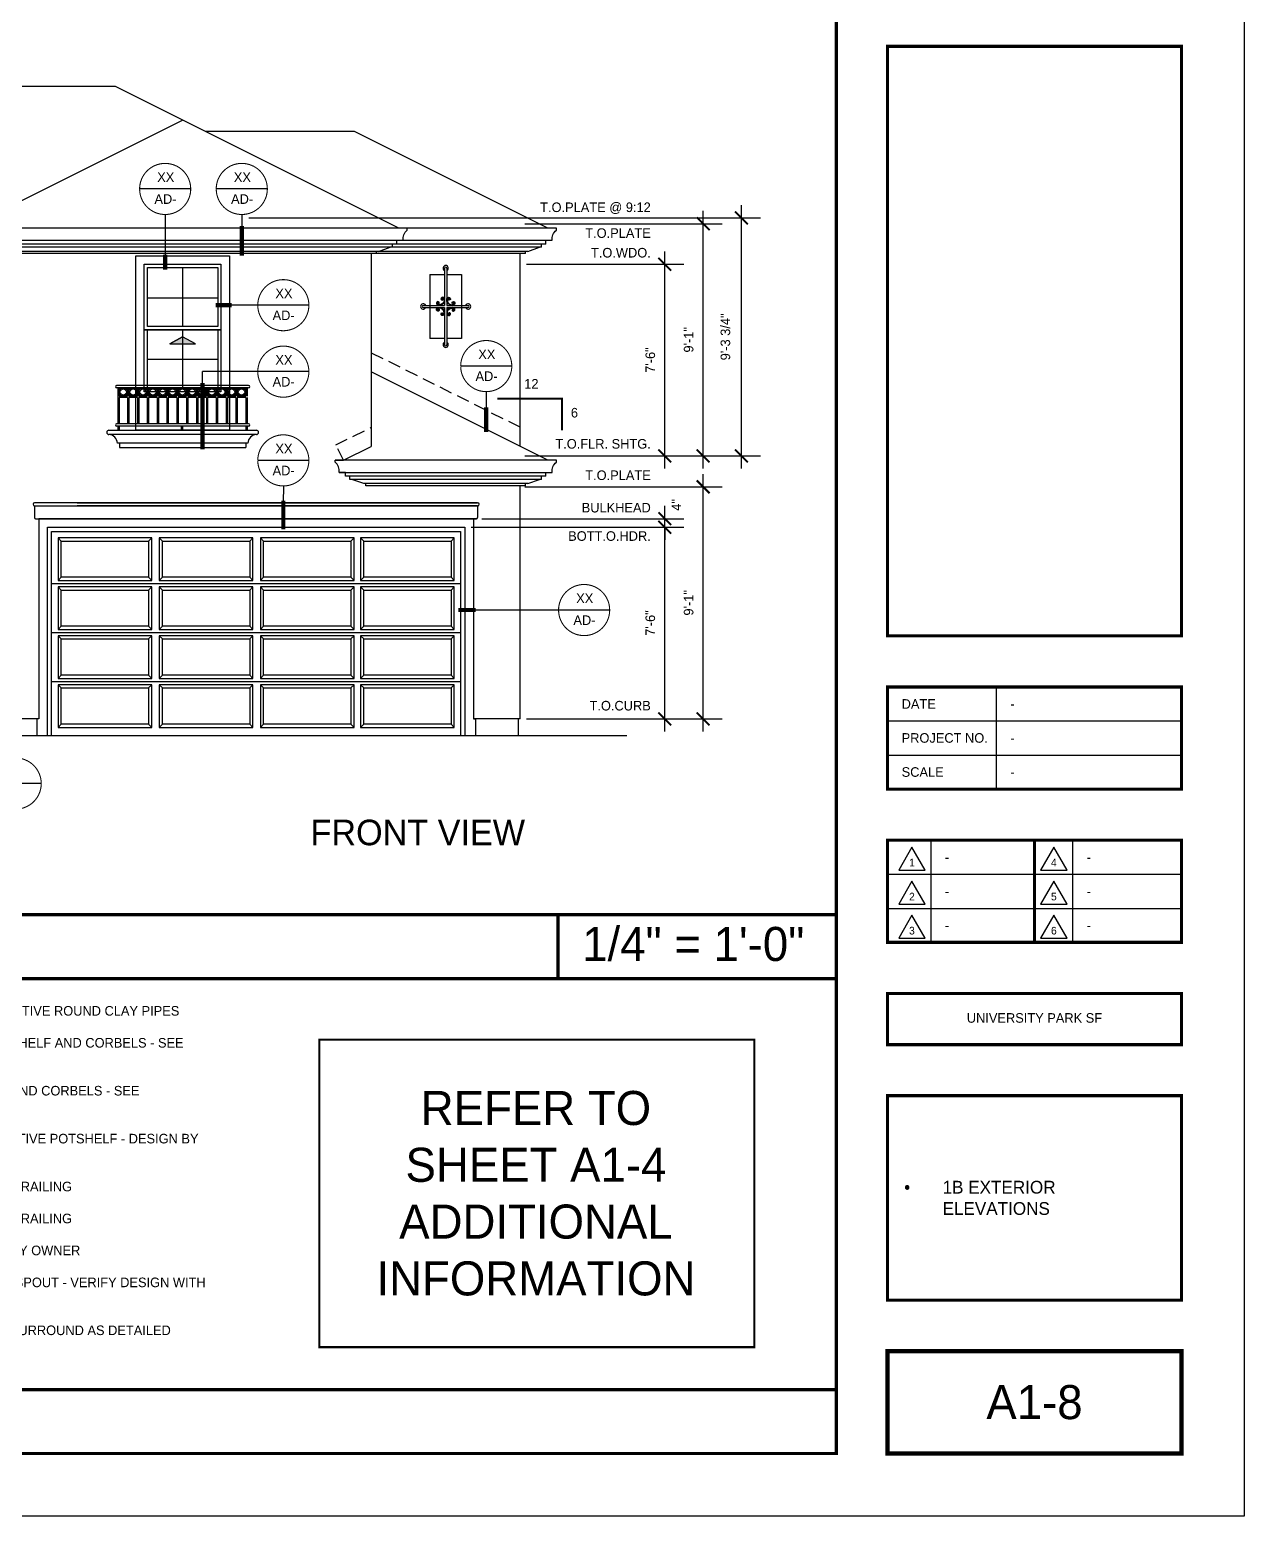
# Model space of a CAD drawing. Extents: x -1728 to 0, y -1152 to 0.
# Drawn here: x -570 to 0, y -1152 to -454 of the extents above; entities that cross this region are included whole.
import ezdxf
from ezdxf.enums import TextEntityAlignment as Align

# ---------------------------------------------------------------- set-up
doc = ezdxf.new("R2010")
doc.units = 0
doc.header["$LTSCALE"] = 48
doc.header["$MEASUREMENT"] = 0
doc.header["$PDMODE"] = 3
doc.header["$PDSIZE"] = -2
doc.linetypes.add('HIDDEN2', pattern=[0.1875, 0.125, -0.0625])
doc.layers.get('0').update_dxf_attribs({"linetype": 'CONTINUOUS'})
doc.layers.get('DEFPOINTS').update_dxf_attribs({"linetype": 'CONTINUOUS'})
for name, color, linetype in [('1EL-7', 7, 'CONTINUOUS'), ('A-DIMS', 3, 'CONTINUOUS'), ('A-EXT ELEV', 7, 'CONTINUOUS'), ('A-EXT ELEV BALC', 113, 'CONTINUOUS'), ('A-EXT ELEV DR-WDO', 240, 'CONTINUOUS'), ('A-EXT ELEV TRIM', 42, 'CONTINUOUS'), ('A-SECT', 7, 'CONTINUOUS'), ('A-SYM-TEXT', 3, 'CONTINUOUS'), ('A-SYMTEXT', 2, 'CONTINUOUS'), ('A-TEXT', 3, 'CONTINUOUS'), ('EL-BASE', 1, 'CONTINUOUS'), ('TB-text', 3, 'CONTINUOUS')]:
    doc.layers.add(name, color=color, linetype=linetype)
doc.layers.add('24X36TB', color=7, linetype='CONTINUOUS', lineweight=30)
doc.styles.get("Standard").update_dxf_attribs({"font": 'ERASMD.TTF', "height": 4.5})
doc.dimstyles.new('ARCHITECTURE', dxfattribs={"dimscale": 48, "dimtxt": 0.18, "dimasz": 0.125, "dimexe": 0.1875, "dimexo": 0.0625, "dimgap": 0.09375, "dimtad": 1, "dimdec": 4, "dimzin": 3, "dimdsep": 46, "dimlunit": 4, "dimtxsty": 'Standard', "dimblk1": 'ARCHTICK', "dimblk2": 'ARCHTICK', "dimsah": 1, "dimcen": 0.09375, "dimdle": 0.125, "dimclrd": 1, "dimclre": 1, "dimclrt": 3, "dimadec": 0, "dimazin": 0, "dimtfac": 1, "dimtdec": 4, "dimtofl": 0, "dimtmove": 2, "dimatfit": 3, "dimldrblk": 'ARCHTICK', "dimfxl": 1, "dimfrac": 2, "dimtolj": 1, "dimtzin": 0, "dimarcsym": 0})

# ---------------------------------------------------------------- blocks, each defined once
blk = doc.blocks.new('01PSRV01')
at = {"color": 0, "linetype": 'ByBlock'}
blk.add_lwpolyline([(0, 0.5), (-0.433, -0.25), (0.433, -0.25)], close=True, dxfattribs=at)
blk.add_attdef('NUMBER', text='', height=0.25, dxfattribs=at).set_placement((0, 0), align=Align.MIDDLE)
blk = doc.blocks.new('A$C06A91398')
at = {"layer": '24X36TB'}
for p, q in [((495.62, 322.64), (495.62, 274.64)), ((444.62, 306.64), (582.62, 306.64)), ((444.62, 290.64), (582.62, 290.64)), ((444.62, 274.64), (582.62, 274.64)), ((464.92, 250.64), (464.92, 202.64)), ((531.53, 250.64), (531.53, 202.64)), ((444.62, 234.64), (582.62, 234.64)), ((444.62, 218.64), (582.62, 218.64))]:
    blk.add_line(p, q, dxfattribs=at)
blk.add_lwpolyline([(-1115.88, 1085.14), (612.12, 1085.14), (612.12, -66.86), (-1115.88, -66.86)], close=True, dxfattribs=at)
for points, const_width in [([(420.62, -37.36), (420.62, 1055.64), (-1055.88, 1055.64), (-1055.88, -37.36)], 1.5), ([(444.62, 346.64), (444.62, 623.52), (582.62, 623.52), (582.62, 346.64)], 1.5), ([(444.62, 274.64), (444.62, 322.64), (582.62, 322.64), (582.62, 274.64)], 1.5), ([(444.62, 202.64), (444.62, 250.64), (582.62, 250.64), (582.62, 202.64)], 1.5), ([(444.62, 178.64), (582.62, 178.64), (582.62, 154.64), (444.62, 154.64)], 1.5), ([(444.62, 34.64), (444.62, 130.64), (582.62, 130.64), (582.62, 34.64)], 1.5), ([(444.62, 10.64), (582.62, 10.64), (582.62, -37.36), (444.62, -37.36)], 2)]:
    blk.add_lwpolyline(points, close=True, dxfattribs=dict(at, const_width=const_width))
at = {"layer": '24X36TB', "const_width": 1.5}
blk.add_lwpolyline([(513.62, 250.64), (513.62, 202.64)], dxfattribs=at)
at = {"layer": 'TB-text', "xscale": 14.40000000000146, "yscale": 14.39999999999418, "zscale": 14.4}
for p, values in [((456.11, 240.17), {'NUMBER': '1'}), ((522.72, 240.17), {'NUMBER': '4'}), ((456.11, 224.17), {'NUMBER': '2'}), ((522.72, 224.17), {'NUMBER': '5'}), ((456.11, 208.17), {'NUMBER': '3'}), ((522.72, 208.17), {'NUMBER': '6'})]:
    blk.add_blockref('01PSRV01', p, dxfattribs=at).add_auto_attribs(values)
at = {"layer": 'TB-text', "char_height": 4.5, "width": 51, "attachment_point": 4}
for s, insert in [('{\\fEras Medium ITC|b0|i0|c0|p34;DATE}', (451.26, 314.64)), ('{\\fEras Medium ITC|b0|i0|c0|p34;PROJECT NO.}', (451.26, 298.64)), ('{\\fEras Medium ITC|b0|i0|c0|p34;SCALE}', (451.26, 282.64))]:
    blk.add_mtext(s, dxfattribs=dict(at, insert=insert))
blk = doc.blocks.new('A$C0BB72A21')
at = {"layer": 'A-EXT ELEV BALC'}
for p, q in [((31, 0), (-31, 0)), ((31, -1), (-31, -1)), ((-30.5, -1), (-30.5, -5.63)), ((-30.5, -5.63), (-30.5, -18)), ((-29.87, -1), (-29.87, -5)), ((-25.87, -5), (-29.87, -5)), ((-25.87, -5.63), (-29.87, -5.63)), ((-29.87, -5.63), (-29.87, -18)), ((-25.87, -1), (-25.87, -5)), ((-25.87, -5.63), (-25.87, -18)), ((-25.25, -1), (-25.25, -5)), ((-21.25, -5), (-25.25, -5)), ((-21.25, -5.63), (-25.25, -5.63)), ((-25.25, -5.63), (-25.25, -18)), ((-21.25, -1), (-21.25, -5)), ((-21.25, -1), (-21.25, -5)), ((-21.25, -5.63), (-21.25, -18)), ((-20.62, -1), (-20.62, -5)), ((-16.62, -5), (-20.62, -5)), ((-16.62, -5.63), (-20.62, -5.63)), ((-20.62, -5.63), (-20.62, -18)), ((-16.62, -1), (-16.62, -5)), ((-16.62, -1), (-16.62, -5)), ((-16.62, -5.63), (-16.62, -18)), ((-16, -1), (-16, -5)), ((-16, -1), (-16, -5)), ((-12, -5), (-16, -5)), ((-12, -5.63), (-16, -5.63)), ((-16, -5.63), (-16, -18)), ((-16, -5.63), (-16, -18)), ((-12, -1), (-12, -5)), ((-12, -1), (-12, -5)), ((-12, -5.63), (-12, -18)), ((-11.38, -1), (-11.38, -5)), ((-11.38, -1), (-11.38, -5)), ((-7.37, -5), (-11.38, -5)), ((-7.37, -5.63), (-11.38, -5.63)), ((-11.38, -5.63), (-11.38, -18)), ((-11.38, -5.63), (-11.38, -18)), ((-7.37, -1), (-7.37, -5)), ((-7.37, -1), (-7.37, -5)), ((-7.37, -5.63), (-7.37, -18)), ((-6.75, -1), (-6.75, -5)), ((-6.75, -1), (-6.75, -5)), ((-2.75, -5), (-6.75, -5)), ((-2.75, -5.63), (-6.75, -5.63)), ((-6.75, -5.63), (-6.75, -18)), ((-6.75, -5.63), (-6.75, -18)), ((-2.75, -1), (-2.75, -5)), ((-2.75, -1), (-2.75, -5)), ((-2.75, -5.63), (-2.75, -18)), ((-2.12, -1), (-2.12, -5)), ((-2.12, -1), (-2.12, -5)), ((1.88, -5), (-2.12, -5)), ((1.88, -5.63), (-2.12, -5.63)), ((-2.12, -5.63), (-2.12, -18)), ((-2.12, -5.63), (-2.12, -18)), ((1.88, -1), (1.88, -5)), ((1.88, -1), (1.88, -5)), ((1.88, -5.63), (1.88, -18)), ((2.5, -1), (2.5, -5)), ((2.5, -1), (2.5, -5)), ((6.5, -5), (2.5, -5)), ((6.5, -5.63), (2.5, -5.63)), ((2.5, -5.63), (2.5, -18)), ((2.5, -5.63), (2.5, -18)), ((6.5, -1), (6.5, -5)), ((6.5, -1), (6.5, -5)), ((6.5, -5.63), (6.5, -18)), ((7.12, -1), (7.12, -5)), ((7.12, -1), (7.12, -5)), ((11.13, -5), (7.12, -5)), ((11.13, -5.63), (7.12, -5.63)), ((7.12, -5.63), (7.12, -18)), ((7.12, -5.63), (7.12, -18)), ((11.13, -1), (11.13, -5)), ((11.13, -1), (11.13, -5)), ((11.13, -1), (11.13, -5)), ((11.13, -5.63), (11.13, -18)), ((11.13, -5.63), (11.13, -18)), ((11.75, -1), (11.75, -5)), ((11.75, -1), (11.75, -5)), ((15.75, -5), (11.75, -5)), ((15.75, -5.63), (11.75, -5.63)), ((11.75, -5.63), (11.75, -18)), ((11.75, -5.63), (11.75, -18)), ((15.75, -1), (15.75, -5)), ((15.75, -1), (15.75, -5)), ((15.75, -1), (15.75, -5)), ((15.75, -5.63), (15.75, -18)), ((15.75, -5.63), (15.75, -18)), ((16.38, -1), (16.38, -5)), ((16.38, -1), (16.38, -5)), ((20.38, -5), (16.38, -5)), ((20.38, -5.63), (16.38, -5.63)), ((16.38, -5.63), (16.38, -18)), ((16.38, -5.63), (16.38, -18)), ((20.38, -1), (20.38, -5)), ((20.38, -1), (20.38, -5)), ((20.38, -1), (20.38, -5)), ((20.38, -5.63), (20.38, -18)), ((21, -1), (21, -5)), ((21, -1), (21, -5)), ((25, -5), (21, -5)), ((25, -5.63), (21, -5.63)), ((21, -5.63), (21, -18)), ((21, -5.63), (21, -18)), ((25, -1), (25, -5)), ((25, -5.63), (25, -18)), ((25.62, -1), (25.62, -5)), ((25.62, -1), (25.62, -5)), ((25.62, -5.63), (25.62, -18)), ((25.62, -5.63), (25.62, -18)), ((29.63, -5), (25.62, -5)), ((29.63, -5.63), (25.62, -5.63)), ((29.63, -1), (29.63, -5)), ((29.63, -5.63), (29.63, -18)), ((30.25, -1), (30.25, -5)), ((30.25, -1), (30.25, -5)), ((30.25, -5.63), (30.25, -18)), ((30.25, -5.63), (30.25, -18)), ((-16, -8.12), (-16, -10.98)), ((-16, -11.69), (-16, -17.99)), ((31, -18), (-31, -18)), ((31, -19), (-31, -19)), ((-30.5, -19), (-30.5, -21)), ((-29.87, -19), (-29.87, -21)), ((18, -19), (-18, -19)), ((15, -19), (-15, -19)), ((-0.67, -19), (-0.67, -21)), ((-0.05, -19), (-0.05, -21)), ((29.63, -19), (29.63, -21)), ((30.25, -19), (30.25, -21)), ((-34.63, -21), (34.63, -21)), ((34.63, -23), (-34.63, -23)), ((30.63, -27), (-30.63, -27)), ((-29.63, -27), (-29.63, -29)), ((29.63, -27), (29.63, -29)), ((-29.63, -29), (29.63, -29))]:
    blk.add_line(p, q, dxfattribs=at)
for centre, radius in [((-27.87, -3), 2), ((-27.87, -3), 1.5), ((-23.25, -3), 2), ((-23.25, -3), 1.5), ((-18.62, -3), 2), ((-18.62, -3), 1.5), ((-14, -3), 2), ((-14, -3), 1.5), ((-9.37, -3), 2), ((-9.37, -3), 1.5), ((-4.75, -3), 2), ((-4.75, -3), 1.5), ((-0.12, -3), 2), ((-0.12, -3), 1.5), ((4.5, -3), 2), ((4.5, -3), 1.5), ((9.13, -3), 2), ((9.13, -3), 1.5), ((13.75, -3), 2), ((13.75, -3), 1.5), ((18.38, -3), 2), ((18.38, -3), 1.5), ((23, -3), 2), ((23, -3), 1.5), ((27.63, -3), 2), ((27.63, -3), 1.5)]:
    blk.add_circle(centre, radius, dxfattribs=at)
for centre, radius, start, end in [((-31, -0.5), 0.5, 90, 270), ((31, -0.5), 0.5, 270, 90), ((-31, -18.5), 0.5, 90, 270), ((31, -18.5), 0.5, 270, 90), ((-34.63, -22), 1, 90, 270), ((-34.73, -27.1), 4.1, 1.43558, 88.56442), ((34.73, -27.1), 4.1, 91.43558, 178.56442), ((34.63, -22), 1, 270, 90)]:
    blk.add_arc(centre, radius, start, end, dxfattribs=at)
blk = doc.blocks.new('A$C4E281F30')
at = {"layer": 'A-EXT ELEV DR-WDO'}
for p, q in [((-191, -5), (-191, -25)), ((-147, -5), (-191, -5)), ((-191, -5), (-189.5, -6.5)), ((-189.5, -6.5), (-148.5, -6.5)), ((-189.5, -23.5), (-189.5, -6.5)), ((-147, -5), (-148.5, -6.5)), ((-148.5, -6.5), (-148.5, -23.5)), ((-147, -25), (-147, -5)), ((-143.5, -5), (-143.5, -25)), ((-99.5, -5), (-143.5, -5)), ((-143.5, -5), (-142, -6.5)), ((-142, -6.5), (-101, -6.5)), ((-142, -23.5), (-142, -6.5)), ((-99.5, -5), (-101, -6.5)), ((-101, -6.5), (-101, -23.5)), ((-99.5, -25), (-99.5, -5)), ((-96, -5), (-96, -25)), ((-52, -5), (-96, -5)), ((-96, -5), (-94.5, -6.5)), ((-94.5, -6.5), (-53.5, -6.5)), ((-94.5, -23.5), (-94.5, -6.5)), ((-52, -5), (-53.5, -6.5)), ((-53.5, -6.5), (-53.5, -23.5)), ((-52, -25), (-52, -5)), ((-49, -5), (-49, -25)), ((-5, -5), (-49, -5)), ((-49, -5), (-47.5, -6.5)), ((-47.5, -6.5), (-6.5, -6.5)), ((-47.5, -23.5), (-47.5, -6.5)), ((-5, -5), (-6.5, -6.5)), ((-6.5, -6.5), (-6.5, -23.5)), ((-5, -25), (-5, -5)), ((-194, -26.5), (-5, -26.5)), ((-191, -25), (-189.5, -23.5)), ((-191, -25), (-147, -25)), ((-148.5, -23.5), (-189.5, -23.5)), ((-147, -25), (-148.5, -23.5)), ((-143.5, -25), (-142, -23.5)), ((-143.5, -25), (-99.5, -25)), ((-101, -23.5), (-142, -23.5)), ((-99.5, -25), (-101, -23.5)), ((-96, -25), (-94.5, -23.5)), ((-96, -25), (-52, -25)), ((-53.5, -23.5), (-94.5, -23.5)), ((-52, -25), (-53.5, -23.5)), ((-49, -25), (-47.5, -23.5)), ((-49, -25), (-5, -25)), ((-6.5, -23.5), (-47.5, -23.5)), ((-5, -25), (-6.5, -23.5)), ((-5, -26.5), (-2, -26.5)), ((-191, -28), (-191, -48)), ((-147, -28), (-191, -28)), ((-191, -28), (-189.5, -29.5)), ((-189.5, -29.5), (-148.5, -29.5)), ((-189.5, -46.5), (-189.5, -29.5)), ((-147, -28), (-148.5, -29.5)), ((-148.5, -29.5), (-148.5, -46.5)), ((-147, -48), (-147, -28)), ((-143.5, -28), (-143.5, -48)), ((-99.5, -28), (-143.5, -28)), ((-143.5, -28), (-142, -29.5)), ((-142, -29.5), (-101, -29.5)), ((-142, -46.5), (-142, -29.5)), ((-99.5, -28), (-101, -29.5)), ((-101, -29.5), (-101, -46.5)), ((-99.5, -48), (-99.5, -28)), ((-96, -28), (-96, -48)), ((-52, -28), (-96, -28)), ((-96, -28), (-94.5, -29.5)), ((-94.5, -29.5), (-53.5, -29.5)), ((-94.5, -46.5), (-94.5, -29.5)), ((-52, -28), (-53.5, -29.5)), ((-53.5, -29.5), (-53.5, -46.5)), ((-52, -48), (-52, -28)), ((-49, -28), (-49, -48)), ((-5, -28), (-49, -28)), ((-49, -28), (-47.5, -29.5)), ((-47.5, -29.5), (-6.5, -29.5)), ((-47.5, -46.5), (-47.5, -29.5)), ((-5, -28), (-6.5, -29.5)), ((-6.5, -29.5), (-6.5, -46.5)), ((-5, -48), (-5, -28)), ((-191, -48), (-189.5, -46.5)), ((-191, -48), (-147, -48)), ((-148.5, -46.5), (-189.5, -46.5)), ((-147, -48), (-148.5, -46.5)), ((-143.5, -48), (-142, -46.5)), ((-143.5, -48), (-99.5, -48)), ((-101, -46.5), (-142, -46.5)), ((-99.5, -48), (-101, -46.5)), ((-96, -48), (-94.5, -46.5)), ((-96, -48), (-52, -48)), ((-53.5, -46.5), (-94.5, -46.5)), ((-52, -48), (-53.5, -46.5)), ((-49, -48), (-47.5, -46.5)), ((-49, -48), (-5, -48)), ((-6.5, -46.5), (-47.5, -46.5)), ((-5, -48), (-6.5, -46.5)), ((-194, -49.5), (-5, -49.5)), ((-191, -51), (-191, -71)), ((-147, -51), (-191, -51)), ((-191, -51), (-189.5, -52.5)), ((-189.5, -52.5), (-148.5, -52.5)), ((-189.5, -69.5), (-189.5, -52.5)), ((-147, -51), (-148.5, -52.5)), ((-148.5, -52.5), (-148.5, -69.5)), ((-147, -71), (-147, -51)), ((-143.5, -51), (-143.5, -71)), ((-99.5, -51), (-143.5, -51)), ((-143.5, -51), (-142, -52.5)), ((-142, -52.5), (-101, -52.5)), ((-142, -69.5), (-142, -52.5)), ((-99.5, -51), (-101, -52.5)), ((-101, -52.5), (-101, -69.5)), ((-99.5, -71), (-99.5, -51)), ((-96, -51), (-96, -71)), ((-52, -51), (-96, -51)), ((-96, -51), (-94.5, -52.5)), ((-94.5, -52.5), (-53.5, -52.5)), ((-94.5, -69.5), (-94.5, -52.5)), ((-52, -51), (-53.5, -52.5)), ((-53.5, -52.5), (-53.5, -69.5)), ((-52, -71), (-52, -51)), ((-49, -51), (-49, -71)), ((-5, -51), (-49, -51)), ((-49, -51), (-47.5, -52.5)), ((-47.5, -52.5), (-6.5, -52.5)), ((-47.5, -69.5), (-47.5, -52.5)), ((-5, -51), (-6.5, -52.5)), ((-6.5, -52.5), (-6.5, -69.5)), ((-5, -49.5), (-2, -49.5)), ((-5, -71), (-5, -51)), ((-191, -71), (-189.5, -69.5)), ((-148.5, -69.5), (-189.5, -69.5)), ((-147, -71), (-148.5, -69.5)), ((-143.5, -71), (-142, -69.5)), ((-101, -69.5), (-142, -69.5)), ((-99.5, -71), (-101, -69.5)), ((-96, -71), (-94.5, -69.5)), ((-53.5, -69.5), (-94.5, -69.5)), ((-52, -71), (-53.5, -69.5)), ((-49, -71), (-47.5, -69.5)), ((-6.5, -69.5), (-47.5, -69.5)), ((-5, -71), (-6.5, -69.5)), ((-194, -72.5), (-5, -72.5)), ((-191, -71), (-147, -71)), ((-191, -74), (-191, -94)), ((-147, -74), (-191, -74)), ((-191, -74), (-189.5, -75.5)), ((-189.5, -75.5), (-148.5, -75.5)), ((-189.5, -92.5), (-189.5, -75.5)), ((-147, -74), (-148.5, -75.5)), ((-148.5, -75.5), (-148.5, -92.5)), ((-147, -94), (-147, -74)), ((-143.5, -71), (-99.5, -71)), ((-143.5, -74), (-143.5, -94)), ((-99.5, -74), (-143.5, -74)), ((-143.5, -74), (-142, -75.5)), ((-142, -75.5), (-101, -75.5)), ((-142, -92.5), (-142, -75.5)), ((-99.5, -74), (-101, -75.5)), ((-101, -75.5), (-101, -92.5)), ((-99.5, -94), (-99.5, -74)), ((-96, -71), (-52, -71)), ((-96, -74), (-96, -94)), ((-52, -74), (-96, -74)), ((-96, -74), (-94.5, -75.5)), ((-94.5, -75.5), (-53.5, -75.5)), ((-94.5, -92.5), (-94.5, -75.5)), ((-52, -74), (-53.5, -75.5)), ((-53.5, -75.5), (-53.5, -92.5)), ((-52, -94), (-52, -74)), ((-49, -71), (-5, -71)), ((-49, -74), (-49, -94)), ((-5, -74), (-49, -74)), ((-49, -74), (-47.5, -75.5)), ((-49, -74), (-49, -94)), ((-5, -74), (-49, -74)), ((-49, -74), (-47.5, -75.5)), ((-47.5, -75.5), (-6.5, -75.5)), ((-47.5, -92.5), (-47.5, -75.5)), ((-47.5, -75.5), (-6.5, -75.5)), ((-47.5, -92.5), (-47.5, -75.5)), ((-5, -74), (-6.5, -75.5)), ((-5, -74), (-6.5, -75.5)), ((-6.5, -75.5), (-6.5, -92.5)), ((-6.5, -75.5), (-6.5, -92.5)), ((-5, -72.5), (-2, -72.5)), ((-5, -94), (-5, -74)), ((-5, -94), (-5, -74)), ((-191, -94), (-189.5, -92.5)), ((-191, -94), (-147, -94)), ((-148.5, -92.5), (-189.5, -92.5)), ((-147, -94), (-148.5, -92.5)), ((-143.5, -94), (-142, -92.5)), ((-143.5, -94), (-99.5, -94)), ((-101, -92.5), (-142, -92.5)), ((-99.5, -94), (-101, -92.5)), ((-96, -94), (-94.5, -92.5)), ((-96, -94), (-52, -94)), ((-53.5, -92.5), (-94.5, -92.5)), ((-52, -94), (-53.5, -92.5)), ((-49, -94), (-47.5, -92.5)), ((-49, -94), (-47.5, -92.5)), ((-49, -94), (-5, -94)), ((-49, -94), (-5, -94)), ((-6.5, -92.5), (-47.5, -92.5)), ((-6.5, -92.5), (-47.5, -92.5)), ((-5, -94), (-6.5, -92.5)), ((-5, -94), (-6.5, -92.5))]:
    blk.add_line(p, q, dxfattribs=at)
blk.add_lwpolyline([(-196, -98), (-196, 0), (0, 0), (0, -98)], dxfattribs=at)
blk.add_lwpolyline([(-194, -2), (-2, -2), (-2, -98), (-194, -98)], close=True, dxfattribs=at)
blk = doc.blocks.new('window_direction')
at = {"layer": 'A-SYMTEXT'}
blk.add_hatch(color=256, dxfattribs=at).paths.add_polyline_path([(6, 0), (0, 3.32), (-6, 0)])
at = {"layer": 'A-SYMTEXT', "color": 7}
blk.add_line((-6, 0), (0, 3.32), dxfattribs=at)
at = {"layer": 'A-SYMTEXT'}
blk.add_lwpolyline([(0, 3.32), (-6, 0), (6, 0)], close=True, dxfattribs=at)
blk = doc.blocks.new('_ARCHTICK')
at = {"color": 0, "linetype": 'ByBlock', "const_width": 0.15}
blk.add_lwpolyline([(-0.5, -0.5), (0.5, 0.5)], dxfattribs=at)
blk = doc.blocks.new('*D15')
at = {"layer": 'A-DIMS', "color": 1, "lineweight": -2}
for p, q in [((-254.05, -783.5), (-254.05, -662.53)), ((-337.8, -668.53), (-245.05, -668.53)), ((-336.92, -777.5), (-245.05, -777.5))]:
    blk.add_line(p, q, dxfattribs=at)
at = {"layer": 'DEFPOINTS', "color": 0}
for p in [(-340.8, -668.53), (-254.05, -668.53), (-339.92, -777.5)]:
    blk.add_point(p, dxfattribs=at)
at = {"layer": 'A-DIMS', "color": 1, "lineweight": -2, "xscale": 6, "yscale": 6, "zscale": 6}
for p, rotation in [((-254.05, -668.53), 90), ((-254.05, -777.5), 270)]:
    blk.add_blockref('_ARCHTICK', p, dxfattribs=dict(at, rotation=rotation))
at = {"layer": 'A-DIMS', "color": 3, "insert": (-260.84, -723.02), "char_height": 4.5, "attachment_point": 5, "rotation": 90}
blk.add_mtext('\\A1;9\'-1"', dxfattribs=at)
blk = doc.blocks.new('*D16')
at = {"layer": 'A-DIMS', "color": 1, "lineweight": -2}
for p, q in [((-254.05, -660), (-254.05, -539)), ((-337.8, -545), (-245.05, -545)), ((-337.8, -654), (-245.05, -654))]:
    blk.add_line(p, q, dxfattribs=at)
at = {"layer": 'DEFPOINTS', "color": 0}
for p in [(-340.8, -545), (-254.05, -545), (-340.8, -654)]:
    blk.add_point(p, dxfattribs=at)
at = {"layer": 'A-DIMS', "color": 1, "lineweight": -2, "xscale": 6, "yscale": 6, "zscale": 6}
for p, rotation in [((-254.05, -545), 90), ((-254.05, -654), 270)]:
    blk.add_blockref('_ARCHTICK', p, dxfattribs=dict(at, rotation=rotation))
at = {"layer": 'A-DIMS', "color": 3, "insert": (-260.84, -599.5), "char_height": 4.5, "attachment_point": 5, "rotation": 90}
blk.add_mtext('\\A1;9\'-1"', dxfattribs=at)
blk = doc.blocks.new('*D17')
at = {"layer": 'A-DIMS', "color": 1, "lineweight": -2}
for p, q in [((-272.05, -783.5), (-272.05, -681.5)), ((-336.92, -687.5), (-263.05, -687.5)), ((-336.92, -777.5), (-263.05, -777.5))]:
    blk.add_line(p, q, dxfattribs=at)
at = {"layer": 'DEFPOINTS', "color": 0}
for p in [(-339.92, -687.5), (-272.05, -687.5), (-339.92, -777.5)]:
    blk.add_point(p, dxfattribs=at)
at = {"layer": 'A-DIMS', "color": 1, "lineweight": -2, "xscale": 6, "yscale": 6, "zscale": 6}
for p, rotation in [((-272.05, -687.5), 90), ((-272.05, -777.5), 270)]:
    blk.add_blockref('_ARCHTICK', p, dxfattribs=dict(at, rotation=rotation))
at = {"layer": 'A-DIMS', "color": 3, "insert": (-278.84, -732.5), "char_height": 4.5, "attachment_point": 5, "rotation": 90}
blk.add_mtext('\\A1;7\'-6"', dxfattribs=at)
blk = doc.blocks.new('*D18')
at = {"layer": 'A-DIMS', "color": 1, "lineweight": -2}
for p, q in [((-272.05, -660), (-272.05, -558)), ((-336.92, -564), (-263.05, -564)), ((-336.92, -654), (-263.05, -654))]:
    blk.add_line(p, q, dxfattribs=at)
at = {"layer": 'DEFPOINTS', "color": 0}
for p in [(-339.92, -564), (-272.05, -564), (-339.92, -654)]:
    blk.add_point(p, dxfattribs=at)
at = {"layer": 'A-DIMS', "color": 1, "lineweight": -2, "xscale": 6, "yscale": 6, "zscale": 6}
for p, rotation in [((-272.05, -564), 90), ((-272.05, -654), 270)]:
    blk.add_blockref('_ARCHTICK', p, dxfattribs=dict(at, rotation=rotation))
at = {"layer": 'A-DIMS', "color": 3, "insert": (-278.84, -609), "char_height": 4.5, "attachment_point": 5, "rotation": 90}
blk.add_mtext('\\A1;7\'-6"', dxfattribs=at)
blk = doc.blocks.new('*D19')
at = {"layer": 'A-DIMS', "color": 1, "lineweight": -2}
for p, q in [((-236.05, -660), (-236.05, -536.25)), ((-467.27, -542.25), (-227.05, -542.25)), ((-319.8, -654), (-227.05, -654))]:
    blk.add_line(p, q, dxfattribs=at)
at = {"layer": 'DEFPOINTS', "color": 0}
for p in [(-470.27, -542.25), (-236.05, -542.25), (-322.8, -654)]:
    blk.add_point(p, dxfattribs=at)
at = {"layer": 'A-DIMS', "color": 1, "lineweight": -2, "xscale": 6, "yscale": 6, "zscale": 6}
for p, rotation in [((-236.05, -542.25), 90), ((-236.05, -654), 270)]:
    blk.add_blockref('_ARCHTICK', p, dxfattribs=dict(at, rotation=rotation))
at = {"layer": 'A-DIMS', "color": 3, "insert": (-243.58, -598.12), "char_height": 4.5, "attachment_point": 5, "rotation": 90}
blk.add_mtext('\\A1;9\'-3 3/4"', dxfattribs=at)
blk = doc.blocks.new('*D42')
at = {"layer": 'A-DIMS', "color": 1, "lineweight": -2}
for p, q in [((-357.92, -683.5), (-263.05, -683.5)), ((-272.05, -683.5), (-272.05, -677.5)), ((-362.92, -687.5), (-263.05, -687.5)), ((-272.05, -687.5), (-272.05, -693.5))]:
    blk.add_line(p, q, dxfattribs=at)
at = {"layer": 'DEFPOINTS', "color": 0}
for p in [(-360.92, -683.5), (-272.05, -683.5), (-365.92, -687.5)]:
    blk.add_point(p, dxfattribs=at)
at = {"layer": 'A-DIMS', "color": 1, "lineweight": -2, "xscale": 6, "yscale": 6, "zscale": 6}
for p, rotation in [((-272.05, -683.5), 270), ((-272.05, -687.5), 90)]:
    blk.add_blockref('_ARCHTICK', p, dxfattribs=dict(at, rotation=rotation))
at = {"layer": 'A-DIMS', "color": 3, "insert": (-266.64, -677.05), "char_height": 4.5, "attachment_point": 5, "rotation": 90}
blk.add_mtext('\\A1;4"', dxfattribs=at)

msp = doc.modelspace()

# ---------------------------------------------------------------- linework, layer by layer
at = {"layer": '1EL-7'}
for points in [[(-397.92126, -552.7588), (-394.92126, -552.7588, -0.256877768), (-392.9647, -547.9893), (-392.96752, -547.02786), (-396.92126, -547.02786)], [(-327.92126, -552.7588), (-324.92126, -552.7588, -0.256877768), (-322.9647, -547.9893), (-322.96752, -547.02786), (-326.92126, -547.02786)], [(-421.92126, -661.7588), (-424.92126, -661.7588, 0.256877768), (-426.87783, -656.9893), (-426.875, -656.02786), (-422.92126, -656.02786)], [(-327.92126, -661.7588), (-324.92126, -661.7588, -0.256877768), (-322.9647, -656.9893), (-322.96752, -656.02786), (-326.92126, -656.02786)]]:
    msp.add_lwpolyline(points, format="xyb", dxfattribs=at)
at = {"layer": '24X36TB', "const_width": 1.5}
for points in [[(-1668, -869.5), (-1074, -869.5), (-191.5, -869.5)], [(-322.20815, -899.5), (-322.20815, -869.5)], [(-1668, -899.5), (-1074, -899.5), (-191.5, -899.5)], [(-1668, -1092.5), (-1074, -1092.5), (-191.5, -1092.5)]]:
    msp.add_lwpolyline(points, dxfattribs=at)
at = {"layer": 'A-DIMS', "const_width": 1}
msp.add_lwpolyline([(-434.28031, -928.1646), (-229.97357, -928.1646), (-229.97357, -1072.6069), (-434.28031, -1072.6069)], close=True, dxfattribs=at)
at = {"layer": 'A-EXT ELEV'}
for p, q in [((-529.92126, -480.52786), (-806.42126, -480.52786)), ((-487.67126, -501.65286), (-529.92126, -480.52786)), ((-599.92126, -547.02786), (-498.42126, -496.27786)), ((-417.67126, -501.65286), (-487.67126, -501.65286)), ((-396.92126, -547.02786), (-487.67126, -501.65286)), ((-326.92126, -547.02786), (-417.67126, -501.65286)), ((-326.92126, -547.02786), (-417.67126, -501.65286)), ((-326.92126, -547.02786), (-1058.875, -547.02786)), ((-1053.92126, -552.7588), (-327.92126, -552.7588)), ((-327.92126, -554.52786), (-1053.92126, -554.52786)), ((-329.92126, -556.02786), (-1051.92126, -556.02786)), ((-336.42126, -558.02786), (-1045.42126, -558.02786)), ((-399.92126, -556.02786), (-399.92126, -554.52786)), ((-397.92126, -554.52786), (-397.92126, -552.7588)), ((-329.92126, -556.02786), (-329.92126, -554.52786)), ((-327.92126, -554.52786), (-327.92126, -552.7588)), ((-337.42126, -559.02786), (-1044.42126, -559.02786)), ((-409.92126, -559.02786), (-409.92126, -628.28788)), ((-409.92126, -559.02786), (-409.92126, -649.52786)), ((-339.92126, -649.52786), (-339.92126, -559.02786)), ((-326.92126, -656.02786), (-409.92126, -614.52786)), ((-326.92126, -656.02786), (-409.92126, -614.52786)), ((-326.92126, -656.02786), (-426.875, -656.02786)), ((-422.92126, -656.02786), (-409.92126, -649.52786)), ((-424.92126, -661.7588), (-327.92126, -661.7588)), ((-421.92126, -663.52786), (-421.92126, -661.7588)), ((-327.92126, -663.52786), (-327.92126, -661.7588)), ((-327.92126, -663.52786), (-421.92126, -663.52786)), ((-419.92126, -665.02786), (-419.92126, -663.52786)), ((-329.92126, -665.02786), (-419.92126, -665.02786)), ((-336.42126, -667.02786), (-413.42126, -667.02786)), ((-337.42126, -668.02786), (-412.42126, -668.02786)), ((-339.92126, -777.5), (-339.92126, -668.02786)), ((-329.92126, -665.02786), (-329.92126, -663.52786)), ((-565.92126, -777.5), (-1043.92126, -777.5)), ((-339.92126, -777.5), (-361.92126, -777.5)), ((-340.92126, -777.5), (-340.92126, -785.5)), ((-340.92126, -777.5), (-340.92126, -785.5)), ((-289.92166, -785.5), (-1089.31996, -785.5))]:
    msp.add_line(p, q, dxfattribs=at)
at = {"layer": 'A-EXT ELEV', "linetype": 'HIDDEN2'}
for p, q in [((-339.92126, -640.58359), (-409.92126, -605.58359)), ((-426.49897, -648.87245), (-409.92126, -640.58359)), ((-422.92126, -656.02786), (-426.49897, -648.87245))]:
    msp.add_line(p, q, dxfattribs=at)
at = {"layer": 'A-EXT ELEV DR-WDO'}
for p, q in [((-498.42126, -565.5), (-498.42126, -593.25)), ((-514.92126, -579.7415), (-481.92126, -579.7415)), ((-480.42126, -594.75), (-516.42126, -594.75)), ((-498.42126, -594.75), (-498.42126, -622.5)), ((-514.92126, -608.625), (-481.92126, -608.625))]:
    msp.add_line(p, q, dxfattribs=at)
for points in [[(-516.42126, -564), (-480.42126, -564), (-480.42126, -594.75), (-516.42126, -594.75)], [(-516.42126, -564), (-480.42126, -564), (-480.42126, -624), (-516.42126, -624)], [(-514.92126, -565.5), (-481.92126, -565.5), (-481.92126, -593.25), (-514.92126, -593.25)], [(-516.42126, -594.75), (-480.42126, -594.75), (-480.42126, -624), (-516.42126, -624)], [(-514.92126, -594.75), (-481.92126, -594.75), (-481.92126, -622.5), (-514.92126, -622.5)]]:
    msp.add_lwpolyline(points, close=True, dxfattribs=at)
at = {"layer": 'A-EXT ELEV TRIM'}
for p, q in [((-359.92126, -676), (-567.92126, -676)), ((-547.92126, -676), (-359.92126, -676)), ((-567.92126, -677.5), (-567.92126, -683)), ((-567.92126, -677.5), (-359.92126, -677.5)), ((-567.42126, -683.5), (-566.92126, -683.5)), ((-566.92126, -683.5), (-565.92126, -683.5)), ((-541.92126, -683.5), (-565.92126, -683.5)), ((-565.92126, -683.5), (-360.42044, -683.5)), ((-359.92126, -677.5), (-547.92126, -677.5)), ((-360.92126, -683.5), (-361.92126, -683.5)), ((-360.42126, -683.5), (-360.92126, -683.5)), ((-359.92126, -677.5), (-359.92126, -683))]:
    msp.add_line(p, q, dxfattribs=at)
for centre, radius, start, end in [((-567.92126, -676.75), 0.75, 90, 270), ((-359.92126, -676.75), 0.75, 270, 90), ((-567.42126, -683), 0.5, 180, 270), ((-360.42126, -683), 0.5, 270, 0)]:
    msp.add_arc(centre, radius, start, end, dxfattribs=at)
at = {"layer": 'A-SECT'}
for p, q in [((-407.42126, -559.02786), (-407.42126, -558.02786)), ((-406.42126, -558.02786), (-400.92126, -556.02786)), ((-337.42126, -559.02786), (-337.42126, -558.02786)), ((-336.42126, -558.02786), (-330.92126, -556.02786)), ((-413.42126, -667.02786), (-418.92126, -665.02786)), ((-412.42126, -668.02786), (-412.42126, -667.02786)), ((-337.42126, -668.02786), (-337.42126, -667.02786)), ((-336.42126, -667.02786), (-330.92126, -665.02786)), ((-565.92126, -683.5), (-565.92126, -777.5)), ((-361.92126, -683.5), (-565.92126, -683.5)), ((-361.92126, -683.5), (-361.92126, -777.5)), ((-565.92126, -777.5), (-566.92126, -777.5)), ((-566.92126, -777.5), (-566.92126, -785.5)), ((-361.92126, -777.5), (-360.92126, -777.5)), ((-360.92126, -777.5), (-360.92126, -785.5))]:
    msp.add_line(p, q, dxfattribs=at)
msp.add_lwpolyline([(-520.42126, -560), (-476.42126, -560), (-476.42126, -642), (-520.42126, -642)], close=True, dxfattribs=at)
at = {"layer": 'A-SYMTEXT'}
for p, q in [((-494.63185, -528.64036), (-518.62397, -528.64036)), ((-458.657, -528.64036), (-482.64912, -528.64036)), ((-506.62397, -540.64036), (-506.62397, -559.5)), ((-470.64912, -540.64036), (-470.64912, -559.5)), ((-463.15037, -583.23166), (-475.42126, -583.23166)), ((-439.15431, -583.2356), (-463.14643, -583.2356)), ((-343.89161, -611.83506), (-367.88373, -611.83506)), ((-463.15037, -614.43905), (-489.11889, -614.43905)), ((-489.11889, -619.73225), (-489.11889, -614.43905)), ((-439.15431, -614.44299), (-463.14643, -614.44299)), ((-355.88373, -623.83506), (-355.88373, -636.61008)), ((-439.15431, -656.12661), (-463.14643, -656.12661)), ((-451.09819, -668.12652), (-451.14643, -676)), ((-321.92703, -726.40118), (-360.92126, -726.40118)), ((-297.93097, -726.40512), (-321.92309, -726.40512)), ((-564.80656, -807.89052), (-588.79868, -807.89052))]:
    msp.add_line(p, q, dxfattribs=at)
at = {"layer": 'A-SYMTEXT', "const_width": 0.5}
for points in [[(-518.62215, -528.84979, 229.18166361), (-518.62397, -528.64036)], [(-482.64729, -528.84979, 229.18166361), (-482.64912, -528.64036)], [(-463.1446, -583.44503, 229.18166361), (-463.14643, -583.2356)], [(-367.8819, -612.04449, 229.18166361), (-367.88373, -611.83506)], [(-463.1446, -614.65242, 229.18166361), (-463.14643, -614.44299)], [(-463.1446, -656.33604, 229.18166361), (-463.14643, -656.12661)], [(-321.92126, -726.61455, 229.18166361), (-321.92309, -726.40512)], [(-588.79685, -808.09995, 229.18166361), (-588.79868, -807.89052)]]:
    msp.add_lwpolyline(points, format="xyb", dxfattribs=at)
at = {"layer": 'A-SYMTEXT'}
for points, const_width in [([(-470.64912, -546.02786), (-470.64912, -560.02786)], 2), ([(-506.62397, -559.5), (-506.62397, -566.5)], 2), ([(-475.42126, -583.23166), (-482.92126, -583.23166)], 2), ([(-489.11889, -619.73225), (-489.11889, -651)], 2), ([(-350.62626, -627.17095), (-320.35414, -627.17095), (-320.35414, -641.97695)], 1), ([(-355.88373, -631.22257), (-355.88373, -642.72257)], 2), ([(-451.14643, -675), (-451.14643, -688.5)], 2), ([(-360.92126, -726.40118), (-368.92126, -726.40118)], 2)]:
    msp.add_lwpolyline(points, dxfattribs=dict(at, const_width=const_width))
at = {"layer": 'EL-BASE', "color": 2}
for p, q in [((-382.42126, -568.82184), (-382.42126, -598.82184)), ((-382.42126, -568.82184), (-375.42126, -568.82184)), ((-374.42126, -568.82184), (-367.42126, -568.82184)), ((-367.42126, -568.82184), (-367.42126, -598.82184)), ((-375.42126, -598.82184), (-382.42126, -598.82184)), ((-367.42126, -598.82184), (-374.42126, -598.82184))]:
    msp.add_line(p, q, dxfattribs=at)
at = {"layer": 'EL-BASE'}
for p, q in [((-375.42126, -565.82184), (-375.42126, -577.32184)), ((-374.42126, -565.82184), (-374.42126, -577.32184)), ((-375.42126, -574.82184), (-375.42126, -583.32184)), ((-374.42126, -574.82184), (-374.42126, -583.32184)), ((-385.42126, -583.32184), (-375.42126, -583.32184)), ((-385.42126, -584.32184), (-375.42126, -584.32184)), ((-375.42126, -584.32184), (-375.42126, -601.82184)), ((-374.42126, -583.32184), (-364.42126, -583.32184)), ((-374.42126, -584.32184), (-374.42126, -601.82184)), ((-374.42126, -584.32184), (-364.42126, -584.32184))]:
    msp.add_line(p, q, dxfattribs=at)
at = {"layer": 'EL-BASE', "color": 1}
for points in [[(-376.0195, -580.41948, 1), (-376.28263, -580.32015, -1.210515358), (-376.83872, -580.03927, -0.61010441), (-375.77191, -580.2361, -0.56885234), (-378.507, -582.9712, -0.61010441), (-378.70383, -581.90439, -1.209609079), (-378.42277, -582.46096, 1), (-378.32345, -582.72408, 1.186700224), (-378.87574, -581.68179, 0.612627752), (-378.58188, -583.24235, 0.570355564), (-375.50075, -580.16122, 0.612627752), (-377.06131, -579.86736, 1.186700224), (-376.01902, -580.41966)], [(-376.0195, -587.22421, -1), (-376.28263, -587.32353, 1.210515358), (-376.83872, -587.60442, 0.61010441), (-375.77191, -587.40758, 0.56885234), (-378.507, -584.67249, 0.61010441), (-378.70383, -585.7393, 1.209609079), (-378.42277, -585.18273, -1), (-378.32345, -584.9196, -1.186700224), (-378.87574, -585.9619, -0.612627752), (-378.58188, -584.40134, -0.570355564), (-375.50075, -587.48246, -0.612627752), (-377.06131, -587.77632, -1.186700224), (-376.01902, -587.22403)], [(-373.82302, -580.41948, -1), (-373.55989, -580.32015, 1.210515358), (-373.0038, -580.03927, 0.61010441), (-374.07062, -580.2361, 0.56885234), (-371.33552, -582.9712, 0.61010441), (-371.13869, -581.90439, 1.209609079), (-371.41975, -582.46096, -1), (-371.51908, -582.72408, -1.186700224), (-370.96678, -581.68179, -0.612627752), (-371.26064, -583.24235, -0.570355564), (-374.34177, -580.16122, -0.612627752), (-372.78121, -579.86736, -1.186700224), (-373.8235, -580.41966)], [(-373.82302, -587.22421, 1), (-373.55989, -587.32353, -1.210515358), (-373.0038, -587.60442, -0.61010441), (-374.07062, -587.40758, -0.56885234), (-371.33552, -584.67249, -0.61010441), (-371.13869, -585.7393, -1.209609079), (-371.41975, -585.18273, 1), (-371.51908, -584.9196, 1.186700224), (-370.96678, -585.9619, 0.612627752), (-371.26064, -584.40134, 0.570355564), (-374.34177, -587.48246, 0.612627752), (-372.78121, -587.77632, 1.186700224), (-373.8235, -587.22403)]]:
    msp.add_lwpolyline(points, format="xyb", dxfattribs=at)
for centre, start, end in [((-374.92126, -565.82184), 293.57817848, 246.42182152), ((-385.42126, -583.82184), 23.57817848, 336.42182152), ((-364.42126, -583.82184), 203.57817848, 156.42182152), ((-374.92126, -601.82184), 113.57817848, 66.42182152)]:
    msp.add_arc(centre, 1.25, start, end, dxfattribs=at)
at = {"layer": 'EL-BASE'}
for centre, start, end in [((-374.92126, -565.82184), 0, 180), ((-374.92126, -565.82184), 0, 180), ((-385.42126, -583.82184), 90, 270), ((-385.42126, -583.82184), 90, 270), ((-364.42126, -583.82184), 270, 90), ((-364.42126, -583.82184), 270, 90), ((-374.92126, -601.82184), 180, 0), ((-374.92126, -601.82184), 180, 0)]:
    msp.add_arc(centre, 0.5, start, end, dxfattribs=at)

# ---------------------------------------------------------------- block references
at = {"layer": 'A-DIMS'}
msp.add_blockref('A$C06A91398', (-612.11644, -1085.14447), dxfattribs=at)
at = {"layer": 'A-EXT ELEV'}
msp.add_blockref('A$C4E281F30', (-365.92126, -687.5), dxfattribs=at)
at = {"layer": 'A-SECT'}
msp.add_blockref('A$C0BB72A21', (-498.42126, -621), dxfattribs=at)
at = {"layer": 'A-SYMTEXT'}
msp.add_blockref('window_direction', (-498.42126, -601.35492), dxfattribs=at)

# ---------------------------------------------------------------- texts
at = {"layer": 'A-SYM-TEXT', "char_height": 4.5}
for s, insert, width, attachment_point in [('XX', (-506.34185, -523.10785), 10.8292457, 5), ('XX', (-470.367, -523.10785), 10.8292457, 5), ('AD-', (-506.47563, -533.39744), 10.8292457, 5), ('AD-', (-470.50078, -533.39744), 10.8292457, 5), ('XX', (-450.86431, -577.70309), 10.8292457, 5), ('AD-', (-450.99809, -587.99268), 10.8292457, 5), ('XX', (-450.86431, -608.91049), 10.8292457, 5), ('XX', (-355.60161, -606.30256), 10.8292457, 5), ('AD-', (-355.73539, -616.59214), 10.8292457, 5), ('AD-', (-450.99809, -619.20007), 10.8292457, 5), ('12', (-338.04077, -617.89006), 10.3592085, 1), ('6', (-316.14644, -631.47804), 4.8588579, 1), ('XX', (-450.86431, -650.5941), 10.8292457, 5), ('AD-', (-450.99809, -660.88369), 10.8292457, 5), ('XX', (-309.64097, -720.87261), 10.8292457, 5), ('AD-', (-309.77475, -731.1622), 10.8292457, 5)]:
    msp.add_mtext(s, dxfattribs=dict(at, insert=insert, width=width, attachment_point=attachment_point))
at = {"layer": 'A-TEXT'}
for s, insert, char_height, width, attachment_point in [('T.O.PLATE @ 9:12', (-278.63016, -534.99359), 4.5, 53.0323204, 3), ('T.O.PLATE', (-278.63016, -547.12429), 4.5, 31.0252747, 3), ('T.O.WDO.', (-278.63016, -556.34026), 4.5, 31.0252747, 3), ('T.O.FLR. SHTG.', (-278.63016, -646.09026), 4.5, 44.2054945, 3), ('T.O.PLATE', (-278.63016, -660.84026), 4.5, 31.0252747, 3), ('BULKHEAD', (-278.63016, -676.06783), 4.5, 31.0252747, 3), ('BOTT.O.HDR.', (-278.63016, -689.40288), 4.5, 31.0252747, 3), ('T.O.CURB', (-278.63016, -769.07358), 4.5, 27.2934066, 3), ('FRONT VIEW', (-337.66158, -824.86192), 12, 220.7703689, 3), ('1/4" = 1\'-0"', (-258.68218, -875.22273), 16, 628.1875, 2), ('PREFABRICATED DECORATIVE ROUND CLAY PIPES \\P\\PSHAPED FOAM PLASTIC SHELF AND CORBELS - SEE ARCHITECTURAL DETAIL \\P\\PSEL. RE/S WOOD SHELF AND CORBELS - SEE ARCHITECTURAL DETAILS \\P\\PWROUGHT IRON DECORATIVE POTSHELF - DESIGN BY OWNER \\P\\P21" HIGH WROUGHT IRON RAILING \\P\\P42" HIGH WROUGHT IRON RAILING \\P\\PMETAL AWNING - STYLE BY OWNER\\P\\PMETA L GUTTER & DOWNSPOUT - VERIFY DESIGN WITH OWNER\\P\\PSHAPED FOAM PLASTIC SURROUND AS DETAILED', (-651.77382, -912.38106), 4.5, 166.0549451, 1)]:
    msp.add_mtext(s, dxfattribs=dict(at, insert=insert, char_height=char_height, width=width, attachment_point=attachment_point))
at = {"layer": 'TB-text'}
for s, insert, char_height, width, attachment_point in [('{\\fEras Medium ITC|b0|i0|c0|p34;-}', (-109.85369, -770.5), 4.5, 51, 4), ('{\\fEras Medium ITC|b0|i0|c0|p34;-}', (-109.85369, -786.5), 4.5, 51, 4), ('{\\fEras Medium ITC|b0|i0|c0|p34;-}', (-109.85369, -802.5), 4.5, 51, 4), ('{\\fEras Medium ITC|b0|i0|c0|p34;-}', (-140.54767, -842.5), 4.5, 51, 4), ('{\\fEras Medium ITC|b0|i0|c0|p34;-}', (-73.93702, -842.5), 4.5, 51, 4), ('{\\fEras Medium ITC|b0|i0|c0|p34;-}', (-140.54767, -858.5), 4.5, 51, 4), ('{\\fEras Medium ITC|b0|i0|c0|p34;-}', (-73.93702, -858.5), 4.5, 51, 4), ('{\\fEras Medium ITC|b0|i0|c0|p34;-}', (-140.54767, -874.5), 4.5, 51, 4), ('{\\fEras Medium ITC|b0|i0|c0|p34;-}', (-73.93702, -874.5), 4.5, 51, 4), ('{\\fEras Demi ITC|b0|i0|c0|p34;UNIVERSITY PARK SF}', (-98.5, -918), 4.5, 138, 5), ('{\\fEras Demi ITC|b0|i0|c0|p34;REFER TO \\PSHEET A1-4\\PADDITIONAL INFORMATION}', (-332.54855, -1000.38575), 16, 194.1523523, 5), ('\\pi-18,l18,t18;{\\fSymbol|b0|i0|c2|p18;·^I}1B EXTERIOR \\P^IELEVATIONS', (-159.64988, -1002.5), 6, 130.149881, 4), ('{\\fEras Demi ITC|b0|i0|c0|p34;A1-8}', (-98.5, -1098.5), 16, 138, 5)]:
    msp.add_mtext(s, dxfattribs=dict(at, insert=insert, char_height=char_height, width=width, attachment_point=attachment_point))

# ---------------------------------------------------------------- dimensions: what is measured, and where the dimension line sits
at = {"layer": 'A-DIMS', "color": 1}
for base, p1, p2, picture, middle in [((-236.05249, -542.25), (-322.79626, -654), (-470.26875, -542.25), '*D19', (-243.58381, -598.125)), ((-254.05249, -545), (-340.79626, -654), (-340.79626, -545), '*D16', (-260.83876, -599.5)), ((-272.05249, -564), (-339.92126, -654), (-339.92126, -564), '*D18', (-278.83876, -609)), ((-254.052491652, -668.53125), (-339.921261589, -777.5), (-340.796261589, -668.53125), '*D15', (-260.8387553883, -723.015625)), ((-272.05249, -687.5), (-339.92126, -777.5), (-339.92126, -687.5), '*D17', (-278.83876, -732.5))]:
    dim = msp.add_linear_dim(base=base, p1=p1, p2=p2, angle=90, dimstyle='ARCHITECTURE', dxfattribs=at)
    dim.commit()
    dim.dimension.update_dxf_attribs({"geometry": picture, "text_midpoint": middle})
at = {"layer": 'A-DIMS'}
dim = msp.add_linear_dim(base=(-272.05249, -683.5), p1=(-365.92126, -687.5), p2=(-360.92126, -683.5), angle=90, dimstyle='ARCHITECTURE', dxfattribs=at)
dim.commit()
dim.dimension.update_dxf_attribs({"geometry": '*D42', "text_midpoint": (-266.64482, -677.04776), "dimtype": 160})

doc.saveas('drawing.dxf')
